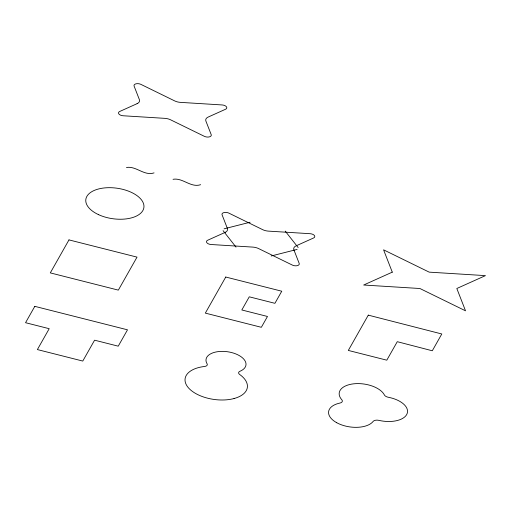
<?xml version="1.0" encoding="UTF-8"?>
<svg xmlns="http://www.w3.org/2000/svg" width="511" height="511" viewBox="0 0 511 511"><rect width="100%" height="100%" fill="white"/><g stroke="black" fill="none" stroke-linecap="round" stroke-linejoin="round"><path stroke-width="0.77" d="M154.047 172.89C144.185 176.238 136.175 165.717 126.441 167.499M200.644 184.695C190.782 188.035 182.778 177.521 173.044 179.304M224.125 228.813L250.09 222.228M271.162 255.998L297.127 249.406M285.24 231.125L298.175 247.567M223.083 230.659L236.012 247.1M68.979 239.895L50.302 272.893L118.341 290.127L137.025 257.122L68.979 239.895M34.805 306.351L25.55 322.703L49.203 328.694L37.386 349.575L82.769 361.066L94.586 340.185L118.239 346.177L127.501 329.819L34.805 306.351M225.76 277.032L205.333 313.115L261.345 327.302L267.477 316.469L241.818 309.973L249.266 296.814L274.918 303.317L281.765 291.213L225.76 277.032M368.29 315.14L348.317 350.431L386.801 360.178L397.271 341.687L432.293 350.776L441.798 333.977L368.29 315.14M137.12 103.65L119.734 111.468A4.407 2.319 8 0 0 118.91 113.998A4.407 2.319 8 0 0 123.196 115.767L164.81 118.348A8.815 4.631 8 0 1 170.604 119.817L204.343 136.316A4.407 2.319 8 0 0 209.306 136.891A4.407 2.319 8 0 0 211.196 134.629L205.901 121.069A8.815 4.631 8 0 1 208.169 117.064L225.562 109.245A4.407 2.319 8 0 0 226.379 106.722A4.407 2.319 8 0 0 222.093 104.947L180.479 102.372A8.815 4.631 8 0 1 174.685 100.903L140.953 84.398A4.407 2.319 8 0 0 135.983 83.83A4.407 2.319 8 0 0 134.099 86.084L139.388 99.651A8.815 4.631 8 0 1 137.12 103.65M225.108 232.403L207.715 240.221A4.407 2.319 8 0 0 206.891 242.751A4.407 2.319 8 0 0 211.177 244.52L252.792 247.1A8.815 4.631 8 0 1 258.585 248.57L292.324 265.068A4.407 2.319 8 0 0 297.287 265.643A4.407 2.319 8 0 0 299.178 263.382L293.882 249.822A8.815 4.631 8 0 1 296.15 245.823L313.543 237.998A4.407 2.319 8 0 0 314.361 235.475A4.407 2.319 8 0 0 310.075 233.699L268.46 231.125A8.815 4.631 8 0 1 262.667 229.656L228.934 213.151A4.407 2.319 8 0 0 223.965 212.582A4.407 2.319 8 0 0 222.081 214.837L227.369 228.404A8.815 4.631 8 0 1 225.108 232.403M392.282 272.152L363.653 285.023L419.914 288.511L465.527 310.822L456.821 288.498L485.45 275.627L429.183 272.139L383.576 249.828L392.282 272.152M98.361 214.569A29.312 15.4 8 0 0 143.878 207.632A29.312 15.4 8 0 0 102.36 188.195A29.312 15.4 8 0 0 98.361 214.569M234.044 398.535A31.427 16.512 8 0 0 239.685 374.486A4.407 2.319 8 0 1 239.927 371.293A20.159 10.59 8 0 0 242.246 357.636A20.159 10.59 8 0 0 216.785 351.823A20.159 10.59 8 0 0 207.083 363.8A4.407 2.319 8 0 1 204.579 366.47A31.427 16.512 8 0 0 188.77 388.2A31.427 16.512 8 0 0 234.044 398.535M336.717 422.712A23.219 12.2 8 0 0 373.139 421.415A5.027 2.638 8 0 1 378.99 420.381A23.219 12.2 8 0 0 407.056 413.782A23.219 12.2 8 0 0 388.36 397.277A5.027 2.638 8 0 1 384.4 394.984A23.219 12.2 8 0 0 353.669 383.825A23.219 12.2 8 0 0 341.795 399.736A5.027 2.638 8 0 1 339.904 403.07A23.219 12.2 8 0 0 336.717 422.712"/></g></svg>
